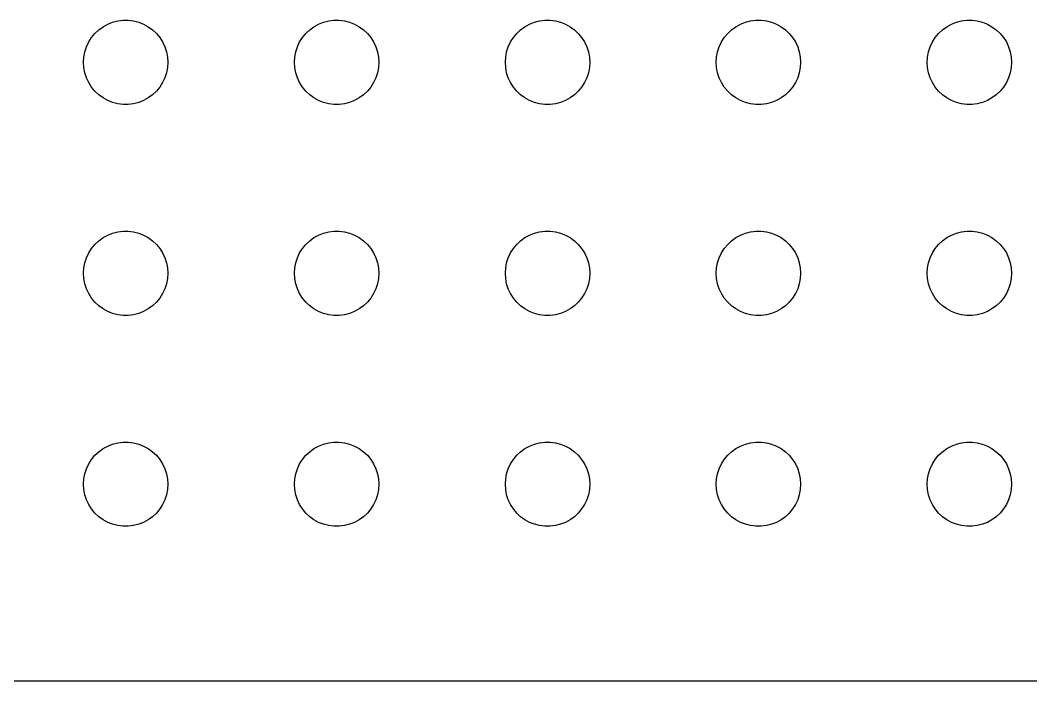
# Model space of a CAD drawing. Header units: metres. Extents: x -134 to 134, y 518 to 1078.
# Drawn here: x -3.75 to 32.18, y 632.01 to 655.5 of the extents above; entities that cross this region are included whole.
import ezdxf

# ---------------------------------------------------------------- set-up
doc = ezdxf.new("R2010")
doc.units = ezdxf.units.M

msp = doc.modelspace()

# ---------------------------------------------------------------- linework, layer by layer
for p, q in [((-0.46352, 655.427), (-0.28107, 655.473)), ((-0.28107, 655.473), (-0.09418, 655.497)), ((-0.09418, 655.497), (0.09418, 655.497)), ((0.09418, 655.497), (0.28107, 655.473)), ((0.28107, 655.473), (0.46352, 655.427)), ((7.03647, 655.427), (7.21892, 655.473)), ((7.21892, 655.473), (7.40581, 655.497)), ((7.40581, 655.497), (7.59418, 655.497)), ((7.59418, 655.497), (7.78107, 655.473)), ((7.78107, 655.473), (7.96352, 655.427)), ((14.5365, 655.427), (14.7189, 655.473)), ((14.7189, 655.473), (14.9058, 655.497)), ((14.9058, 655.497), (15.0942, 655.497)), ((15.0942, 655.497), (15.2811, 655.473)), ((15.2811, 655.473), (15.4635, 655.427)), ((22.0365, 655.427), (22.2189, 655.473)), ((22.2189, 655.473), (22.4058, 655.497)), ((22.4058, 655.497), (22.5942, 655.497)), ((22.5942, 655.497), (22.7811, 655.473)), ((22.7811, 655.473), (22.9635, 655.427)), ((29.5365, 655.427), (29.7189, 655.473)), ((29.7189, 655.473), (29.9058, 655.497)), ((29.9058, 655.497), (30.0942, 655.497)), ((30.0942, 655.497), (30.2811, 655.473)), ((30.2811, 655.473), (30.4635, 655.427)), ((-1.09344, 655.027), (-0.95613, 655.156)), ((-0.95613, 655.156), (-0.80373, 655.266)), ((-0.80373, 655.266), (-0.63866, 655.357)), ((-0.63866, 655.357), (-0.46352, 655.427)), ((0.46352, 655.427), (0.63866, 655.357)), ((0.63866, 655.357), (0.80373, 655.266)), ((0.80373, 655.266), (0.95613, 655.156)), ((0.95613, 655.156), (1.09344, 655.027)), ((6.40654, 655.027), (6.54385, 655.156)), ((6.54385, 655.156), (6.69626, 655.266)), ((6.69626, 655.266), (6.86133, 655.357)), ((6.86133, 655.357), (7.03647, 655.427)), ((7.96352, 655.427), (8.13866, 655.357)), ((8.13866, 655.357), (8.30373, 655.266)), ((8.30373, 655.266), (8.45613, 655.156)), ((8.45613, 655.156), (8.59344, 655.027)), ((13.9065, 655.027), (14.0439, 655.156)), ((14.0439, 655.156), (14.1963, 655.266)), ((14.1963, 655.266), (14.3613, 655.357)), ((14.3613, 655.357), (14.5365, 655.427)), ((15.4635, 655.427), (15.6387, 655.357)), ((15.6387, 655.357), (15.8037, 655.266)), ((15.8037, 655.266), (15.9561, 655.156)), ((15.9561, 655.156), (16.0934, 655.027)), ((21.4065, 655.027), (21.5439, 655.156)), ((21.5439, 655.156), (21.6963, 655.266)), ((21.6963, 655.266), (21.8613, 655.357)), ((21.8613, 655.357), (22.0365, 655.427)), ((22.9635, 655.427), (23.1387, 655.357)), ((23.1387, 655.357), (23.3037, 655.266)), ((23.3037, 655.266), (23.4561, 655.156)), ((23.4561, 655.156), (23.5934, 655.027)), ((28.9065, 655.027), (29.0439, 655.156)), ((29.0439, 655.156), (29.1963, 655.266)), ((29.1963, 655.266), (29.3613, 655.357)), ((29.3613, 655.357), (29.5365, 655.427)), ((30.4635, 655.427), (30.6387, 655.357)), ((30.6387, 655.357), (30.8037, 655.266)), ((30.8037, 655.266), (30.9561, 655.156)), ((30.9561, 655.156), (31.0934, 655.027)), ((-1.39465, 654.552), (-1.31445, 654.723)), ((-1.31445, 654.723), (-1.21352, 654.882)), ((-1.21352, 654.882), (-1.09344, 655.027)), ((1.09344, 655.027), (1.21352, 654.882)), ((1.21352, 654.882), (1.31445, 654.723)), ((1.31445, 654.723), (1.39465, 654.552)), ((6.10533, 654.552), (6.18553, 654.723)), ((6.18553, 654.723), (6.28647, 654.882)), ((6.28647, 654.882), (6.40654, 655.027)), ((8.59344, 655.027), (8.71352, 654.882)), ((8.71352, 654.882), (8.81445, 654.723)), ((8.81445, 654.723), (8.89465, 654.552)), ((13.6053, 654.552), (13.6855, 654.723)), ((13.6855, 654.723), (13.7865, 654.882)), ((13.7865, 654.882), (13.9065, 655.027)), ((16.0934, 655.027), (16.2135, 654.882)), ((16.2135, 654.882), (16.3145, 654.723)), ((16.3145, 654.723), (16.3947, 654.552)), ((21.1053, 654.552), (21.1855, 654.723)), ((21.1855, 654.723), (21.2865, 654.882)), ((21.2865, 654.882), (21.4065, 655.027)), ((23.5934, 655.027), (23.7135, 654.882)), ((23.7135, 654.882), (23.8145, 654.723)), ((23.8145, 654.723), (23.8947, 654.552)), ((28.6053, 654.552), (28.6855, 654.723)), ((28.6855, 654.723), (28.7865, 654.882)), ((28.7865, 654.882), (28.9065, 655.027)), ((31.0934, 655.027), (31.2135, 654.882)), ((31.2135, 654.882), (31.3145, 654.723)), ((31.3145, 654.723), (31.3947, 654.552)), ((-1.48816, 654.188), (-1.45287, 654.373)), ((-1.45287, 654.373), (-1.39465, 654.552)), ((1.39465, 654.552), (1.45287, 654.373)), ((1.45287, 654.373), (1.48816, 654.188)), ((6.01183, 654.188), (6.04712, 654.373)), ((6.04712, 654.373), (6.10533, 654.552)), ((8.89465, 654.552), (8.95287, 654.373)), ((8.95287, 654.373), (8.98816, 654.188)), ((13.5118, 654.188), (13.5471, 654.373)), ((13.5471, 654.373), (13.6053, 654.552)), ((16.3947, 654.552), (16.4529, 654.373)), ((16.4529, 654.373), (16.4882, 654.188)), ((21.0118, 654.188), (21.0471, 654.373)), ((21.0471, 654.373), (21.1053, 654.552)), ((23.8947, 654.552), (23.9529, 654.373)), ((23.9529, 654.373), (23.9882, 654.188)), ((28.5118, 654.188), (28.5471, 654.373)), ((28.5471, 654.373), (28.6053, 654.552)), ((31.3947, 654.552), (31.4529, 654.373)), ((31.4529, 654.373), (31.4882, 654.188)), ((-1.5, 654), (-1.48816, 654.188)), ((-1.48816, 653.812), (-1.5, 654)), ((1.48816, 654.188), (1.5, 654)), ((1.5, 654), (1.48816, 653.812)), ((6, 654), (6.01183, 654.188)), ((6.01183, 653.812), (6, 654)), ((8.98816, 654.188), (9, 654)), ((9, 654), (8.98816, 653.812)), ((13.5, 654), (13.5118, 654.188)), ((13.5118, 653.812), (13.5, 654)), ((16.4882, 654.188), (16.5, 654)), ((16.5, 654), (16.4882, 653.812)), ((21, 654), (21.0118, 654.188)), ((21.0118, 653.812), (21, 654)), ((23.9882, 654.188), (24, 654)), ((24, 654), (23.9882, 653.812)), ((28.5, 654), (28.5118, 654.188)), ((28.5118, 653.812), (28.5, 654)), ((31.4882, 654.188), (31.5, 654)), ((31.5, 654), (31.4882, 653.812)), ((-1.45287, 653.627), (-1.48816, 653.812)), ((1.48816, 653.812), (1.45287, 653.627)), ((6.04712, 653.627), (6.01183, 653.812)), ((8.98816, 653.812), (8.95287, 653.627)), ((13.5471, 653.627), (13.5118, 653.812)), ((16.4882, 653.812), (16.4529, 653.627)), ((21.0471, 653.627), (21.0118, 653.812)), ((23.9882, 653.812), (23.9529, 653.627)), ((28.5471, 653.627), (28.5118, 653.812)), ((31.4882, 653.812), (31.4529, 653.627)), ((-1.39465, 653.448), (-1.45287, 653.627)), ((-1.31445, 653.277), (-1.39465, 653.448)), ((-1.21352, 653.118), (-1.31445, 653.277)), ((1.31445, 653.277), (1.21352, 653.118)), ((1.39465, 653.448), (1.31445, 653.277)), ((1.45287, 653.627), (1.39465, 653.448)), ((6.10533, 653.448), (6.04712, 653.627)), ((6.18553, 653.277), (6.10533, 653.448)), ((6.28647, 653.118), (6.18553, 653.277)), ((8.81445, 653.277), (8.71352, 653.118)), ((8.89465, 653.448), (8.81445, 653.277)), ((8.95287, 653.627), (8.89465, 653.448)), ((13.6053, 653.448), (13.5471, 653.627)), ((13.6855, 653.277), (13.6053, 653.448)), ((13.7865, 653.118), (13.6855, 653.277)), ((16.3145, 653.277), (16.2135, 653.118)), ((16.3947, 653.448), (16.3145, 653.277)), ((16.4529, 653.627), (16.3947, 653.448)), ((21.1053, 653.448), (21.0471, 653.627)), ((21.1855, 653.277), (21.1053, 653.448)), ((21.2865, 653.118), (21.1855, 653.277)), ((23.8145, 653.277), (23.7135, 653.118)), ((23.8947, 653.448), (23.8145, 653.277)), ((23.9529, 653.627), (23.8947, 653.448)), ((28.6053, 653.448), (28.5471, 653.627)), ((28.6855, 653.277), (28.6053, 653.448)), ((28.7865, 653.118), (28.6855, 653.277)), ((31.3145, 653.277), (31.2135, 653.118)), ((31.3947, 653.448), (31.3145, 653.277)), ((31.4529, 653.627), (31.3947, 653.448)), ((-1.09344, 652.973), (-1.21352, 653.118)), ((-0.95613, 652.844), (-1.09344, 652.973)), ((1.09344, 652.973), (0.95613, 652.844)), ((1.21352, 653.118), (1.09344, 652.973)), ((6.40654, 652.973), (6.28647, 653.118)), ((6.54385, 652.844), (6.40654, 652.973)), ((8.59344, 652.973), (8.45613, 652.844)), ((8.71352, 653.118), (8.59344, 652.973)), ((13.9065, 652.973), (13.7865, 653.118)), ((14.0439, 652.844), (13.9065, 652.973)), ((16.0934, 652.973), (15.9561, 652.844)), ((16.2135, 653.118), (16.0934, 652.973)), ((21.4065, 652.973), (21.2865, 653.118)), ((21.5439, 652.844), (21.4065, 652.973)), ((23.5934, 652.973), (23.4561, 652.844)), ((23.7135, 653.118), (23.5934, 652.973)), ((28.9065, 652.973), (28.7865, 653.118)), ((29.0439, 652.844), (28.9065, 652.973)), ((31.0934, 652.973), (30.9561, 652.844)), ((31.2135, 653.118), (31.0934, 652.973)), ((-0.80373, 652.734), (-0.95613, 652.844)), ((-0.63866, 652.643), (-0.80373, 652.734)), ((-0.46352, 652.573), (-0.63866, 652.643)), ((-0.28107, 652.527), (-0.46352, 652.573)), ((0.46352, 652.573), (0.28107, 652.527)), ((0.63866, 652.643), (0.46352, 652.573)), ((0.80373, 652.734), (0.63866, 652.643)), ((0.95613, 652.844), (0.80373, 652.734)), ((6.69626, 652.734), (6.54385, 652.844)), ((6.86133, 652.643), (6.69626, 652.734)), ((7.03647, 652.573), (6.86133, 652.643)), ((7.21892, 652.527), (7.03647, 652.573)), ((7.96352, 652.573), (7.78107, 652.527)), ((8.13866, 652.643), (7.96352, 652.573)), ((8.30373, 652.734), (8.13866, 652.643)), ((8.45613, 652.844), (8.30373, 652.734)), ((14.1963, 652.734), (14.0439, 652.844)), ((14.3613, 652.643), (14.1963, 652.734)), ((14.5365, 652.573), (14.3613, 652.643)), ((14.7189, 652.527), (14.5365, 652.573)), ((15.4635, 652.573), (15.2811, 652.527)), ((15.6387, 652.643), (15.4635, 652.573)), ((15.8037, 652.734), (15.6387, 652.643)), ((15.9561, 652.844), (15.8037, 652.734)), ((21.6963, 652.734), (21.5439, 652.844)), ((21.8613, 652.643), (21.6963, 652.734)), ((22.0365, 652.573), (21.8613, 652.643)), ((22.2189, 652.527), (22.0365, 652.573)), ((22.9635, 652.573), (22.7811, 652.527)), ((23.1387, 652.643), (22.9635, 652.573)), ((23.3037, 652.734), (23.1387, 652.643)), ((23.4561, 652.844), (23.3037, 652.734)), ((29.1963, 652.734), (29.0439, 652.844)), ((29.3613, 652.643), (29.1963, 652.734)), ((29.5365, 652.573), (29.3613, 652.643)), ((29.7189, 652.527), (29.5365, 652.573)), ((30.4635, 652.573), (30.2811, 652.527)), ((30.6387, 652.643), (30.4635, 652.573)), ((30.8037, 652.734), (30.6387, 652.643)), ((30.9561, 652.844), (30.8037, 652.734)), ((-0.09418, 652.503), (-0.28107, 652.527)), ((0.09418, 652.503), (-0.09418, 652.503)), ((0.28107, 652.527), (0.09418, 652.503)), ((7.40581, 652.503), (7.21892, 652.527)), ((7.59418, 652.503), (7.40581, 652.503)), ((7.78107, 652.527), (7.59418, 652.503)), ((14.9058, 652.503), (14.7189, 652.527)), ((15.0942, 652.503), (14.9058, 652.503)), ((15.2811, 652.527), (15.0942, 652.503)), ((22.4058, 652.503), (22.2189, 652.527)), ((22.5942, 652.503), (22.4058, 652.503)), ((22.7811, 652.527), (22.5942, 652.503)), ((29.9058, 652.503), (29.7189, 652.527)), ((30.0942, 652.503), (29.9058, 652.503)), ((30.2811, 652.527), (30.0942, 652.503)), ((-0.63866, 647.857), (-0.46352, 647.927)), ((-0.46352, 647.927), (-0.28107, 647.973)), ((-0.28107, 647.973), (-0.09418, 647.997)), ((-0.09418, 647.997), (0.09418, 647.997)), ((0.09418, 647.997), (0.28107, 647.973)), ((0.28107, 647.973), (0.46352, 647.927)), ((0.46352, 647.927), (0.63866, 647.857)), ((6.86133, 647.857), (7.03647, 647.927)), ((7.03647, 647.927), (7.21892, 647.973)), ((7.21892, 647.973), (7.40581, 647.997)), ((7.40581, 647.997), (7.59418, 647.997)), ((7.59418, 647.997), (7.78107, 647.973)), ((7.78107, 647.973), (7.96352, 647.927)), ((7.96352, 647.927), (8.13866, 647.857)), ((14.3613, 647.857), (14.5365, 647.927)), ((14.5365, 647.927), (14.7189, 647.973)), ((14.7189, 647.973), (14.9058, 647.997)), ((14.9058, 647.997), (15.0942, 647.997)), ((15.0942, 647.997), (15.2811, 647.973)), ((15.2811, 647.973), (15.4635, 647.927)), ((15.4635, 647.927), (15.6387, 647.857)), ((21.8613, 647.857), (22.0365, 647.927)), ((22.0365, 647.927), (22.2189, 647.973)), ((22.2189, 647.973), (22.4058, 647.997)), ((22.4058, 647.997), (22.5942, 647.997)), ((22.5942, 647.997), (22.7811, 647.973)), ((22.7811, 647.973), (22.9635, 647.927)), ((22.9635, 647.927), (23.1387, 647.857)), ((29.3613, 647.857), (29.5365, 647.927)), ((29.5365, 647.927), (29.7189, 647.973)), ((29.7189, 647.973), (29.9058, 647.997)), ((29.9058, 647.997), (30.0942, 647.997)), ((30.0942, 647.997), (30.2811, 647.973)), ((30.2811, 647.973), (30.4635, 647.927)), ((30.4635, 647.927), (30.6387, 647.857)), ((-1.21352, 647.382), (-1.09344, 647.527)), ((-1.09344, 647.527), (-0.95613, 647.656)), ((-0.95613, 647.656), (-0.80373, 647.766)), ((-0.80373, 647.766), (-0.63866, 647.857)), ((0.63866, 647.857), (0.80373, 647.766)), ((0.80373, 647.766), (0.95613, 647.656)), ((0.95613, 647.656), (1.09344, 647.527)), ((1.09344, 647.527), (1.21352, 647.382)), ((6.28647, 647.382), (6.40654, 647.527)), ((6.40654, 647.527), (6.54385, 647.656)), ((6.54385, 647.656), (6.69626, 647.766)), ((6.69626, 647.766), (6.86133, 647.857)), ((8.13866, 647.857), (8.30373, 647.766)), ((8.30373, 647.766), (8.45613, 647.656)), ((8.45613, 647.656), (8.59344, 647.527)), ((8.59344, 647.527), (8.71352, 647.382)), ((13.7865, 647.382), (13.9065, 647.527)), ((13.9065, 647.527), (14.0439, 647.656)), ((14.0439, 647.656), (14.1963, 647.766)), ((14.1963, 647.766), (14.3613, 647.857)), ((15.6387, 647.857), (15.8037, 647.766)), ((15.8037, 647.766), (15.9561, 647.656)), ((15.9561, 647.656), (16.0934, 647.527)), ((16.0934, 647.527), (16.2135, 647.382)), ((21.2865, 647.382), (21.4065, 647.527)), ((21.4065, 647.527), (21.5439, 647.656)), ((21.5439, 647.656), (21.6963, 647.766)), ((21.6963, 647.766), (21.8613, 647.857)), ((23.1387, 647.857), (23.3037, 647.766)), ((23.3037, 647.766), (23.4561, 647.656)), ((23.4561, 647.656), (23.5934, 647.527)), ((23.5934, 647.527), (23.7135, 647.382)), ((28.7865, 647.382), (28.9065, 647.527)), ((28.9065, 647.527), (29.0439, 647.656)), ((29.0439, 647.656), (29.1963, 647.766)), ((29.1963, 647.766), (29.3613, 647.857)), ((30.6387, 647.857), (30.8037, 647.766)), ((30.8037, 647.766), (30.9561, 647.656)), ((30.9561, 647.656), (31.0934, 647.527)), ((31.0934, 647.527), (31.2135, 647.382)), ((-1.39465, 647.052), (-1.31445, 647.223)), ((-1.31445, 647.223), (-1.21352, 647.382)), ((1.21352, 647.382), (1.31445, 647.223)), ((1.31445, 647.223), (1.39465, 647.052)), ((6.10533, 647.052), (6.18553, 647.223)), ((6.18553, 647.223), (6.28647, 647.382)), ((8.71352, 647.382), (8.81445, 647.223)), ((8.81445, 647.223), (8.89465, 647.052)), ((13.6053, 647.052), (13.6855, 647.223)), ((13.6855, 647.223), (13.7865, 647.382)), ((16.2135, 647.382), (16.3145, 647.223)), ((16.3145, 647.223), (16.3947, 647.052)), ((21.1053, 647.052), (21.1855, 647.223)), ((21.1855, 647.223), (21.2865, 647.382)), ((23.7135, 647.382), (23.8145, 647.223)), ((23.8145, 647.223), (23.8947, 647.052)), ((28.6053, 647.052), (28.6855, 647.223)), ((28.6855, 647.223), (28.7865, 647.382)), ((31.2135, 647.382), (31.3145, 647.223)), ((31.3145, 647.223), (31.3947, 647.052)), ((-1.48816, 646.688), (-1.45287, 646.873)), ((-1.45287, 646.873), (-1.39465, 647.052)), ((1.39465, 647.052), (1.45287, 646.873)), ((1.45287, 646.873), (1.48816, 646.688)), ((6.01183, 646.688), (6.04712, 646.873)), ((6.04712, 646.873), (6.10533, 647.052)), ((8.89465, 647.052), (8.95287, 646.873)), ((8.95287, 646.873), (8.98816, 646.688)), ((13.5118, 646.688), (13.5471, 646.873)), ((13.5471, 646.873), (13.6053, 647.052)), ((16.3947, 647.052), (16.4529, 646.873)), ((16.4529, 646.873), (16.4882, 646.688)), ((21.0118, 646.688), (21.0471, 646.873)), ((21.0471, 646.873), (21.1053, 647.052)), ((23.8947, 647.052), (23.9529, 646.873)), ((23.9529, 646.873), (23.9882, 646.688)), ((28.5118, 646.688), (28.5471, 646.873)), ((28.5471, 646.873), (28.6053, 647.052)), ((31.3947, 647.052), (31.4529, 646.873)), ((31.4529, 646.873), (31.4882, 646.688)), ((-1.5, 646.5), (-1.48816, 646.688)), ((-1.48816, 646.312), (-1.5, 646.5)), ((1.48816, 646.688), (1.5, 646.5)), ((1.5, 646.5), (1.48816, 646.312)), ((6, 646.5), (6.01183, 646.688)), ((6.01183, 646.312), (6, 646.5)), ((8.98816, 646.688), (9, 646.5)), ((9, 646.5), (8.98816, 646.312)), ((13.5, 646.5), (13.5118, 646.688)), ((13.5118, 646.312), (13.5, 646.5)), ((16.4882, 646.688), (16.5, 646.5)), ((16.5, 646.5), (16.4882, 646.312)), ((21, 646.5), (21.0118, 646.688)), ((21.0118, 646.312), (21, 646.5)), ((23.9882, 646.688), (24, 646.5)), ((24, 646.5), (23.9882, 646.312)), ((28.5, 646.5), (28.5118, 646.688)), ((28.5118, 646.312), (28.5, 646.5)), ((31.4882, 646.688), (31.5, 646.5)), ((31.5, 646.5), (31.4882, 646.312)), ((-1.45287, 646.127), (-1.48816, 646.312)), ((-1.39465, 645.948), (-1.45287, 646.127)), ((1.45287, 646.127), (1.39465, 645.948)), ((1.48816, 646.312), (1.45287, 646.127)), ((6.04712, 646.127), (6.01183, 646.312)), ((6.10533, 645.948), (6.04712, 646.127)), ((8.95287, 646.127), (8.89465, 645.948)), ((8.98816, 646.312), (8.95287, 646.127)), ((13.5471, 646.127), (13.5118, 646.312)), ((13.6053, 645.948), (13.5471, 646.127)), ((16.4529, 646.127), (16.3947, 645.948)), ((16.4882, 646.312), (16.4529, 646.127)), ((21.0471, 646.127), (21.0118, 646.312)), ((21.1053, 645.948), (21.0471, 646.127)), ((23.9529, 646.127), (23.8947, 645.948)), ((23.9882, 646.312), (23.9529, 646.127)), ((28.5471, 646.127), (28.5118, 646.312)), ((28.6053, 645.948), (28.5471, 646.127)), ((31.4529, 646.127), (31.3947, 645.948)), ((31.4882, 646.312), (31.4529, 646.127)), ((-1.31445, 645.777), (-1.39465, 645.948)), ((-1.21352, 645.618), (-1.31445, 645.777)), ((1.31445, 645.777), (1.21352, 645.618)), ((1.39465, 645.948), (1.31445, 645.777)), ((6.18553, 645.777), (6.10533, 645.948)), ((6.28647, 645.618), (6.18553, 645.777)), ((8.81445, 645.777), (8.71352, 645.618)), ((8.89465, 645.948), (8.81445, 645.777)), ((13.6855, 645.777), (13.6053, 645.948)), ((13.7865, 645.618), (13.6855, 645.777)), ((16.3145, 645.777), (16.2135, 645.618)), ((16.3947, 645.948), (16.3145, 645.777)), ((21.1855, 645.777), (21.1053, 645.948)), ((21.2865, 645.618), (21.1855, 645.777)), ((23.8145, 645.777), (23.7135, 645.618)), ((23.8947, 645.948), (23.8145, 645.777)), ((28.6855, 645.777), (28.6053, 645.948)), ((28.7865, 645.618), (28.6855, 645.777)), ((31.3145, 645.777), (31.2135, 645.618)), ((31.3947, 645.948), (31.3145, 645.777)), ((-1.09344, 645.473), (-1.21352, 645.618)), ((-0.95613, 645.344), (-1.09344, 645.473)), ((1.09344, 645.473), (0.95613, 645.344)), ((1.21352, 645.618), (1.09344, 645.473)), ((6.40654, 645.473), (6.28647, 645.618)), ((6.54385, 645.344), (6.40654, 645.473)), ((8.59344, 645.473), (8.45613, 645.344)), ((8.71352, 645.618), (8.59344, 645.473)), ((13.9065, 645.473), (13.7865, 645.618)), ((14.0439, 645.344), (13.9065, 645.473)), ((16.0934, 645.473), (15.9561, 645.344)), ((16.2135, 645.618), (16.0934, 645.473)), ((21.4065, 645.473), (21.2865, 645.618)), ((21.5439, 645.344), (21.4065, 645.473)), ((23.5934, 645.473), (23.4561, 645.344)), ((23.7135, 645.618), (23.5934, 645.473)), ((28.9065, 645.473), (28.7865, 645.618)), ((29.0439, 645.344), (28.9065, 645.473)), ((31.0934, 645.473), (30.9561, 645.344)), ((31.2135, 645.618), (31.0934, 645.473)), ((-0.80373, 645.234), (-0.95613, 645.344)), ((-0.63866, 645.143), (-0.80373, 645.234)), ((-0.46352, 645.073), (-0.63866, 645.143)), ((-0.28107, 645.027), (-0.46352, 645.073)), ((-0.09418, 645.003), (-0.28107, 645.027)), ((0.28107, 645.027), (0.09418, 645.003)), ((0.46352, 645.073), (0.28107, 645.027)), ((0.63866, 645.143), (0.46352, 645.073)), ((0.80373, 645.234), (0.63866, 645.143)), ((0.95613, 645.344), (0.80373, 645.234)), ((6.69626, 645.234), (6.54385, 645.344)), ((6.86133, 645.143), (6.69626, 645.234)), ((7.03647, 645.073), (6.86133, 645.143)), ((7.21892, 645.027), (7.03647, 645.073)), ((7.40581, 645.003), (7.21892, 645.027)), ((7.78107, 645.027), (7.59418, 645.003)), ((7.96352, 645.073), (7.78107, 645.027)), ((8.13866, 645.143), (7.96352, 645.073)), ((8.30373, 645.234), (8.13866, 645.143)), ((8.45613, 645.344), (8.30373, 645.234)), ((14.1963, 645.234), (14.0439, 645.344)), ((14.3613, 645.143), (14.1963, 645.234)), ((14.5365, 645.073), (14.3613, 645.143)), ((14.7189, 645.027), (14.5365, 645.073)), ((14.9058, 645.003), (14.7189, 645.027)), ((15.2811, 645.027), (15.0942, 645.003)), ((15.4635, 645.073), (15.2811, 645.027)), ((15.6387, 645.143), (15.4635, 645.073)), ((15.8037, 645.234), (15.6387, 645.143)), ((15.9561, 645.344), (15.8037, 645.234)), ((21.6963, 645.234), (21.5439, 645.344)), ((21.8613, 645.143), (21.6963, 645.234)), ((22.0365, 645.073), (21.8613, 645.143)), ((22.2189, 645.027), (22.0365, 645.073)), ((22.4058, 645.003), (22.2189, 645.027)), ((22.7811, 645.027), (22.5942, 645.003)), ((22.9635, 645.073), (22.7811, 645.027)), ((23.1387, 645.143), (22.9635, 645.073)), ((23.3037, 645.234), (23.1387, 645.143)), ((23.4561, 645.344), (23.3037, 645.234)), ((29.1963, 645.234), (29.0439, 645.344)), ((29.3613, 645.143), (29.1963, 645.234)), ((29.5365, 645.073), (29.3613, 645.143)), ((29.7189, 645.027), (29.5365, 645.073)), ((29.9058, 645.003), (29.7189, 645.027)), ((30.2811, 645.027), (30.0942, 645.003)), ((30.4635, 645.073), (30.2811, 645.027)), ((30.6387, 645.143), (30.4635, 645.073)), ((30.8037, 645.234), (30.6387, 645.143)), ((30.9561, 645.344), (30.8037, 645.234)), ((0.09418, 645.003), (-0.09418, 645.003)), ((7.59418, 645.003), (7.40581, 645.003)), ((15.0942, 645.003), (14.9058, 645.003)), ((22.5942, 645.003), (22.4058, 645.003)), ((30.0942, 645.003), (29.9058, 645.003)), ((-0.80373, 640.266), (-0.63866, 640.357)), ((-0.63866, 640.357), (-0.46352, 640.427)), ((-0.46352, 640.427), (-0.28107, 640.473)), ((-0.28107, 640.473), (-0.09418, 640.497)), ((-0.09418, 640.497), (0.09418, 640.497)), ((0.09418, 640.497), (0.28107, 640.473)), ((0.28107, 640.473), (0.46352, 640.427)), ((0.46352, 640.427), (0.63866, 640.357)), ((0.63866, 640.357), (0.80373, 640.266)), ((6.69626, 640.266), (6.86133, 640.357)), ((6.86133, 640.357), (7.03647, 640.427)), ((7.03647, 640.427), (7.21892, 640.473)), ((7.21892, 640.473), (7.40581, 640.497)), ((7.40581, 640.497), (7.59418, 640.497)), ((7.59418, 640.497), (7.78107, 640.473)), ((7.78107, 640.473), (7.96352, 640.427)), ((7.96352, 640.427), (8.13866, 640.357)), ((8.13866, 640.357), (8.30373, 640.266)), ((14.1963, 640.266), (14.3613, 640.357)), ((14.3613, 640.357), (14.5365, 640.427)), ((14.5365, 640.427), (14.7189, 640.473)), ((14.7189, 640.473), (14.9058, 640.497)), ((14.9058, 640.497), (15.0942, 640.497)), ((15.0942, 640.497), (15.2811, 640.473)), ((15.2811, 640.473), (15.4635, 640.427)), ((15.4635, 640.427), (15.6387, 640.357)), ((15.6387, 640.357), (15.8037, 640.266)), ((21.6963, 640.266), (21.8613, 640.357)), ((21.8613, 640.357), (22.0365, 640.427)), ((22.0365, 640.427), (22.2189, 640.473)), ((22.2189, 640.473), (22.4058, 640.497)), ((22.4058, 640.497), (22.5942, 640.497)), ((22.5942, 640.497), (22.7811, 640.473)), ((22.7811, 640.473), (22.9635, 640.427)), ((22.9635, 640.427), (23.1387, 640.357)), ((23.1387, 640.357), (23.3037, 640.266)), ((29.1963, 640.266), (29.3613, 640.357)), ((29.3613, 640.357), (29.5365, 640.427)), ((29.5365, 640.427), (29.7189, 640.473)), ((29.7189, 640.473), (29.9058, 640.497)), ((29.9058, 640.497), (30.0942, 640.497)), ((30.0942, 640.497), (30.2811, 640.473)), ((30.2811, 640.473), (30.4635, 640.427)), ((30.4635, 640.427), (30.6387, 640.357)), ((30.6387, 640.357), (30.8037, 640.266)), ((-1.21352, 639.882), (-1.09344, 640.027)), ((-1.09344, 640.027), (-0.95613, 640.156)), ((-0.95613, 640.156), (-0.80373, 640.266)), ((0.80373, 640.266), (0.95613, 640.156)), ((0.95613, 640.156), (1.09344, 640.027)), ((1.09344, 640.027), (1.21352, 639.882)), ((6.28647, 639.882), (6.40654, 640.027)), ((6.40654, 640.027), (6.54385, 640.156)), ((6.54385, 640.156), (6.69626, 640.266)), ((8.30373, 640.266), (8.45613, 640.156)), ((8.45613, 640.156), (8.59344, 640.027)), ((8.59344, 640.027), (8.71352, 639.882)), ((13.7865, 639.882), (13.9065, 640.027)), ((13.9065, 640.027), (14.0439, 640.156)), ((14.0439, 640.156), (14.1963, 640.266)), ((15.8037, 640.266), (15.9561, 640.156)), ((15.9561, 640.156), (16.0934, 640.027)), ((16.0934, 640.027), (16.2135, 639.882)), ((21.2865, 639.882), (21.4065, 640.027)), ((21.4065, 640.027), (21.5439, 640.156)), ((21.5439, 640.156), (21.6963, 640.266)), ((23.3037, 640.266), (23.4561, 640.156)), ((23.4561, 640.156), (23.5934, 640.027)), ((23.5934, 640.027), (23.7135, 639.882)), ((28.7865, 639.882), (28.9065, 640.027)), ((28.9065, 640.027), (29.0439, 640.156)), ((29.0439, 640.156), (29.1963, 640.266)), ((30.8037, 640.266), (30.9561, 640.156)), ((30.9561, 640.156), (31.0934, 640.027)), ((31.0934, 640.027), (31.2135, 639.882)), ((-1.39465, 639.552), (-1.31445, 639.723)), ((-1.31445, 639.723), (-1.21352, 639.882)), ((1.21352, 639.882), (1.31445, 639.723)), ((1.31445, 639.723), (1.39465, 639.552)), ((6.10533, 639.552), (6.18553, 639.723)), ((6.18553, 639.723), (6.28647, 639.882)), ((8.71352, 639.882), (8.81445, 639.723)), ((8.81445, 639.723), (8.89465, 639.552)), ((13.6053, 639.552), (13.6855, 639.723)), ((13.6855, 639.723), (13.7865, 639.882)), ((16.2135, 639.882), (16.3145, 639.723)), ((16.3145, 639.723), (16.3947, 639.552)), ((21.1053, 639.552), (21.1855, 639.723)), ((21.1855, 639.723), (21.2865, 639.882)), ((23.7135, 639.882), (23.8145, 639.723)), ((23.8145, 639.723), (23.8947, 639.552)), ((28.6053, 639.552), (28.6855, 639.723)), ((28.6855, 639.723), (28.7865, 639.882)), ((31.2135, 639.882), (31.3145, 639.723)), ((31.3145, 639.723), (31.3947, 639.552)), ((-1.48816, 639.188), (-1.45287, 639.373)), ((-1.45287, 639.373), (-1.39465, 639.552)), ((1.39465, 639.552), (1.45287, 639.373)), ((1.45287, 639.373), (1.48816, 639.188)), ((6.01183, 639.188), (6.04712, 639.373)), ((6.04712, 639.373), (6.10533, 639.552)), ((8.89465, 639.552), (8.95287, 639.373)), ((8.95287, 639.373), (8.98816, 639.188)), ((13.5118, 639.188), (13.5471, 639.373)), ((13.5471, 639.373), (13.6053, 639.552)), ((16.3947, 639.552), (16.4529, 639.373)), ((16.4529, 639.373), (16.4882, 639.188)), ((21.0118, 639.188), (21.0471, 639.373)), ((21.0471, 639.373), (21.1053, 639.552)), ((23.8947, 639.552), (23.9529, 639.373)), ((23.9529, 639.373), (23.9882, 639.188)), ((28.5118, 639.188), (28.5471, 639.373)), ((28.5471, 639.373), (28.6053, 639.552)), ((31.3947, 639.552), (31.4529, 639.373)), ((31.4529, 639.373), (31.4882, 639.188)), ((-1.5, 639), (-1.48816, 639.188)), ((-1.48816, 638.812), (-1.5, 639)), ((1.48816, 639.188), (1.5, 639)), ((1.5, 639), (1.48816, 638.812)), ((6, 639), (6.01183, 639.188)), ((6.01183, 638.812), (6, 639)), ((8.98816, 639.188), (9, 639)), ((9, 639), (8.98816, 638.812)), ((13.5, 639), (13.5118, 639.188)), ((13.5118, 638.812), (13.5, 639)), ((16.4882, 639.188), (16.5, 639)), ((16.5, 639), (16.4882, 638.812)), ((21, 639), (21.0118, 639.188)), ((21.0118, 638.812), (21, 639)), ((23.9882, 639.188), (24, 639)), ((24, 639), (23.9882, 638.812)), ((28.5, 639), (28.5118, 639.188)), ((28.5118, 638.812), (28.5, 639)), ((31.4882, 639.188), (31.5, 639)), ((31.5, 639), (31.4882, 638.812)), ((-1.45287, 638.627), (-1.48816, 638.812)), ((-1.39465, 638.448), (-1.45287, 638.627)), ((1.45287, 638.627), (1.39465, 638.448)), ((1.48816, 638.812), (1.45287, 638.627)), ((6.04712, 638.627), (6.01183, 638.812)), ((6.10533, 638.448), (6.04712, 638.627)), ((8.95287, 638.627), (8.89465, 638.448)), ((8.98816, 638.812), (8.95287, 638.627)), ((13.5471, 638.627), (13.5118, 638.812)), ((13.6053, 638.448), (13.5471, 638.627)), ((16.4529, 638.627), (16.3947, 638.448)), ((16.4882, 638.812), (16.4529, 638.627)), ((21.0471, 638.627), (21.0118, 638.812)), ((21.1053, 638.448), (21.0471, 638.627)), ((23.9529, 638.627), (23.8947, 638.448)), ((23.9882, 638.812), (23.9529, 638.627)), ((28.5471, 638.627), (28.5118, 638.812)), ((28.6053, 638.448), (28.5471, 638.627)), ((31.4529, 638.627), (31.3947, 638.448)), ((31.4882, 638.812), (31.4529, 638.627)), ((-1.31445, 638.277), (-1.39465, 638.448)), ((-1.21352, 638.118), (-1.31445, 638.277)), ((1.31445, 638.277), (1.21352, 638.118)), ((1.39465, 638.448), (1.31445, 638.277)), ((6.18553, 638.277), (6.10533, 638.448)), ((6.28647, 638.118), (6.18553, 638.277)), ((8.81445, 638.277), (8.71352, 638.118)), ((8.89465, 638.448), (8.81445, 638.277)), ((13.6855, 638.277), (13.6053, 638.448)), ((13.7865, 638.118), (13.6855, 638.277)), ((16.3145, 638.277), (16.2135, 638.118)), ((16.3947, 638.448), (16.3145, 638.277)), ((21.1855, 638.277), (21.1053, 638.448)), ((21.2865, 638.118), (21.1855, 638.277)), ((23.8145, 638.277), (23.7135, 638.118)), ((23.8947, 638.448), (23.8145, 638.277)), ((28.6855, 638.277), (28.6053, 638.448)), ((28.7865, 638.118), (28.6855, 638.277)), ((31.3145, 638.277), (31.2135, 638.118)), ((31.3947, 638.448), (31.3145, 638.277)), ((-1.09344, 637.973), (-1.21352, 638.118)), ((-0.95613, 637.844), (-1.09344, 637.973)), ((-0.80373, 637.734), (-0.95613, 637.844)), ((0.95613, 637.844), (0.80373, 637.734)), ((1.09344, 637.973), (0.95613, 637.844)), ((1.21352, 638.118), (1.09344, 637.973)), ((6.40654, 637.973), (6.28647, 638.118)), ((6.54385, 637.844), (6.40654, 637.973)), ((6.69626, 637.734), (6.54385, 637.844)), ((8.45613, 637.844), (8.30373, 637.734)), ((8.59344, 637.973), (8.45613, 637.844)), ((8.71352, 638.118), (8.59344, 637.973)), ((13.9065, 637.973), (13.7865, 638.118)), ((14.0439, 637.844), (13.9065, 637.973)), ((14.1963, 637.734), (14.0439, 637.844)), ((15.9561, 637.844), (15.8037, 637.734)), ((16.0934, 637.973), (15.9561, 637.844)), ((16.2135, 638.118), (16.0934, 637.973)), ((21.4065, 637.973), (21.2865, 638.118)), ((21.5439, 637.844), (21.4065, 637.973)), ((21.6963, 637.734), (21.5439, 637.844)), ((23.4561, 637.844), (23.3037, 637.734)), ((23.5934, 637.973), (23.4561, 637.844)), ((23.7135, 638.118), (23.5934, 637.973)), ((28.9065, 637.973), (28.7865, 638.118)), ((29.0439, 637.844), (28.9065, 637.973)), ((29.1963, 637.734), (29.0439, 637.844)), ((30.9561, 637.844), (30.8037, 637.734)), ((31.0934, 637.973), (30.9561, 637.844)), ((31.2135, 638.118), (31.0934, 637.973)), ((-0.63866, 637.643), (-0.80373, 637.734)), ((-0.46352, 637.573), (-0.63866, 637.643)), ((-0.28107, 637.527), (-0.46352, 637.573)), ((-0.09418, 637.503), (-0.28107, 637.527)), ((0.09418, 637.503), (-0.09418, 637.503)), ((0.28107, 637.527), (0.09418, 637.503)), ((0.46352, 637.573), (0.28107, 637.527)), ((0.63866, 637.643), (0.46352, 637.573)), ((0.80373, 637.734), (0.63866, 637.643)), ((6.86133, 637.643), (6.69626, 637.734)), ((7.03647, 637.573), (6.86133, 637.643)), ((7.21892, 637.527), (7.03647, 637.573)), ((7.40581, 637.503), (7.21892, 637.527)), ((7.59418, 637.503), (7.40581, 637.503)), ((7.78107, 637.527), (7.59418, 637.503)), ((7.96352, 637.573), (7.78107, 637.527)), ((8.13866, 637.643), (7.96352, 637.573)), ((8.30373, 637.734), (8.13866, 637.643)), ((14.3613, 637.643), (14.1963, 637.734)), ((14.5365, 637.573), (14.3613, 637.643)), ((14.7189, 637.527), (14.5365, 637.573)), ((14.9058, 637.503), (14.7189, 637.527)), ((15.0942, 637.503), (14.9058, 637.503)), ((15.2811, 637.527), (15.0942, 637.503)), ((15.4635, 637.573), (15.2811, 637.527)), ((15.6387, 637.643), (15.4635, 637.573)), ((15.8037, 637.734), (15.6387, 637.643)), ((21.8613, 637.643), (21.6963, 637.734)), ((22.0365, 637.573), (21.8613, 637.643)), ((22.2189, 637.527), (22.0365, 637.573)), ((22.4058, 637.503), (22.2189, 637.527)), ((22.5942, 637.503), (22.4058, 637.503)), ((22.7811, 637.527), (22.5942, 637.503)), ((22.9635, 637.573), (22.7811, 637.527)), ((23.1387, 637.643), (22.9635, 637.573)), ((23.3037, 637.734), (23.1387, 637.643)), ((29.3613, 637.643), (29.1963, 637.734)), ((29.5365, 637.573), (29.3613, 637.643)), ((29.7189, 637.527), (29.5365, 637.573)), ((29.9058, 637.503), (29.7189, 637.527)), ((30.0942, 637.503), (29.9058, 637.503)), ((30.2811, 637.527), (30.0942, 637.503)), ((30.4635, 637.573), (30.2811, 637.527)), ((30.6387, 637.643), (30.4635, 637.573)), ((30.8037, 637.734), (30.6387, 637.643)), ((-129.814, 632.01), (129.814, 632.01))]:
    msp.add_line(p, q)

doc.saveas('drawing.dxf')
